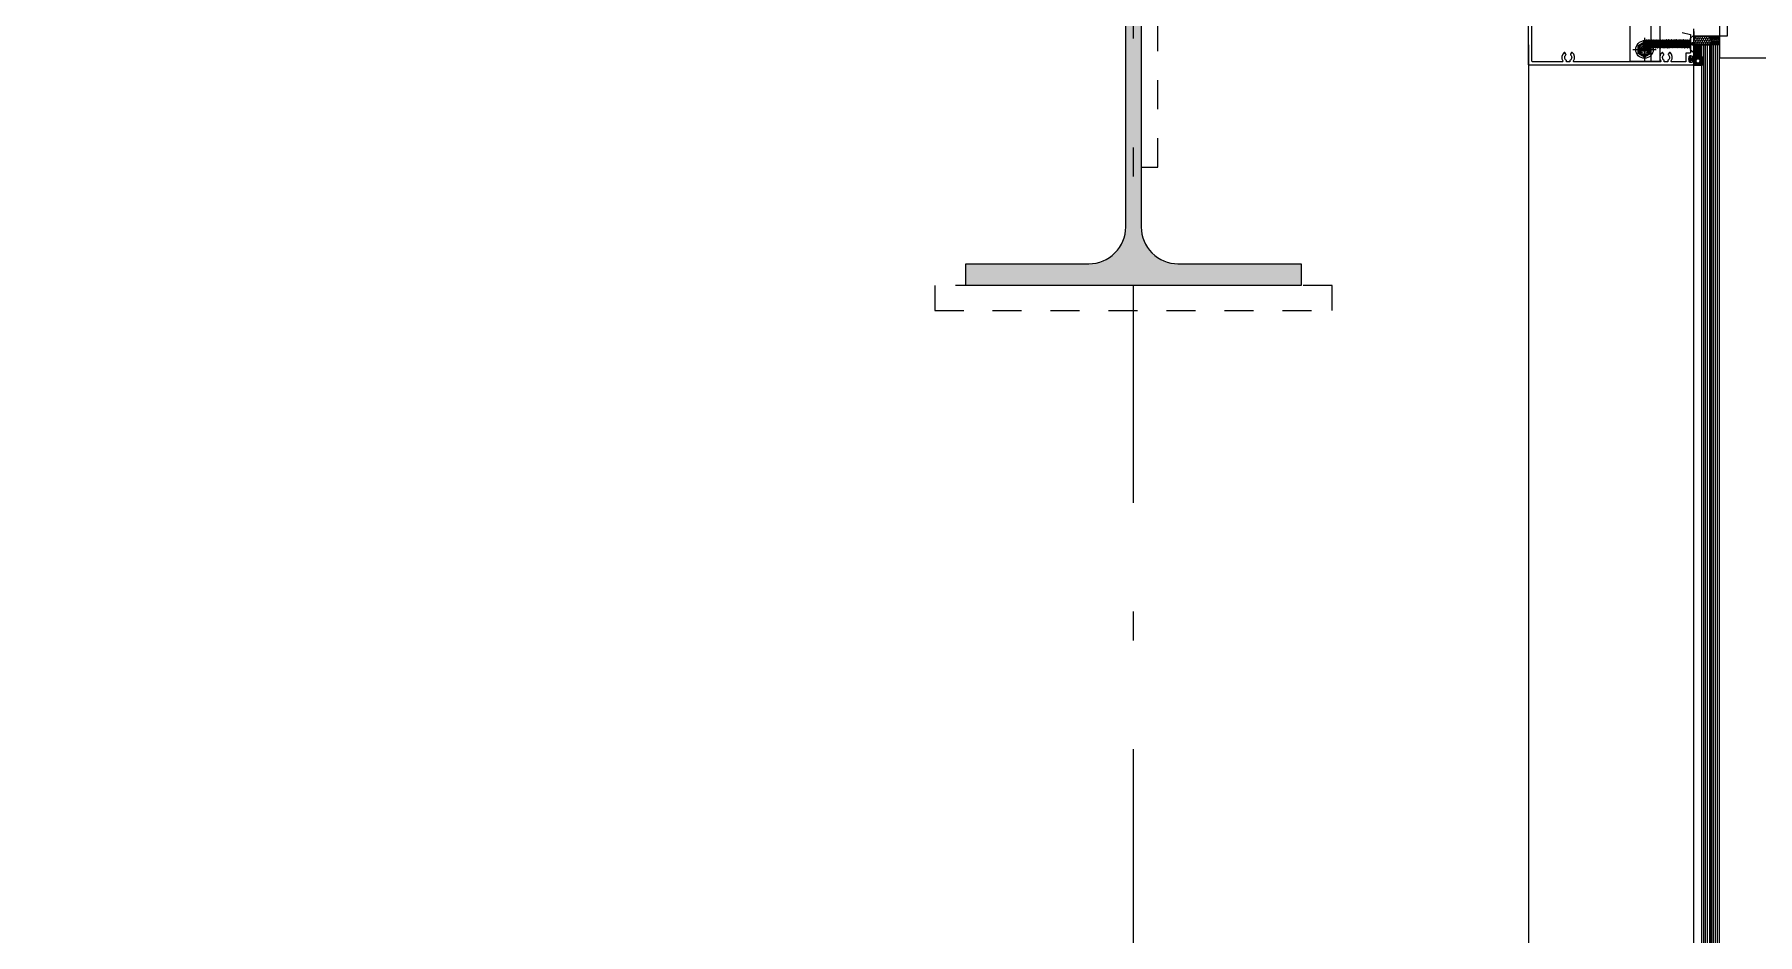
# Model space of a CAD drawing. Header units: millimetres. Extents: x -101 to 3415, y -52 to 1366.
# Drawn here: x 314.67 to 320.62, y 91.61 to 94.71 of the extents above; entities that cross this region are included whole.
import ezdxf

# ---------------------------------------------------------------- set-up
doc = ezdxf.new("R2010")
doc.units = ezdxf.units.MM
doc.set_wipeout_variables(frame=1)
doc.linetypes.add('DASHDOT2', pattern=[0.5, 0.25, -0.125, 0, -0.125])
doc.linetypes.add('OCULTA2', pattern=[0.3, 0.2, -0.1])
for name, color, linetype in [('00_ARQ', 8, 'Continuous'), ('A-CANCELERIA', 2, 'Continuous'), ('A-ESTRUCTURA', 6, 'Continuous')]:
    doc.layers.add(name, color=color, linetype=linetype)

# ---------------------------------------------------------------- blocks, each defined once
blk = doc.blocks.new('A$C54DE39B3')
at = {"layer": 'A-ESTRUCTURA', "color": 8, "linetype": 'OCULTA2', "ltscale": 0.1}
for points in [[(-0.1, 0.019), (0.1, 0.019), (0.1, 0), (-0.1, 0)], [(-0.00585, -0.089), (-0.00585, -0.589), (-0.01835, -0.589), (-0.01835, -0.089)], [(-0.15, -0.678), (0.15, -0.678), (0.15, -0.697), (-0.15, -0.697)]]:
    blk.add_lwpolyline(points, close=True, dxfattribs=at)
blk = doc.blocks.new('AUDIT_I_220507212152-0')
at = {"layer": 'A-CANCELERIA'}
h = blk.add_hatch(dxfattribs=at)
h.set_pattern_fill('SELLADOR', color=256, scale=0.0254, angle=-90, style=0)
h.set_pattern_definition([(270, (257.1545674, -70.7400958), (0.00025604724, -0.00012802362), [0, -0.00025604724])])
edge = h.paths.add_edge_path()
edge.add_line((261.7578, -71.5904), (261.7488, -71.5904))
edge.add_arc((261.7488, -71.5901), 0.0003, 195.9883, 270, ccw=False)
edge.add_arc((261.7294, -71.5936), 0.0195, -9.3796, 10.0551, ccw=False)
edge.add_line((261.7486, -71.5968), (261.7546, -71.5968))
edge.add_line((261.7546, -71.5968), (261.7578, -71.5968))
edge.add_arc((261.7578, -71.5936), 0.00318, 90.0188, 270, ccw=False)
h = blk.add_hatch(dxfattribs=at)
h.set_pattern_fill('ANSI37', color=256, scale=0.0002, angle=-90, style=0)
h.set_pattern_definition([(315, (260.1413795, -77.09838193), (0.000449012806, 0.000449012806), []), (45, (260.1413795, -77.09838193), (-0.000449012806, 0.000449012806), [])])
edge = h.paths.add_edge_path()
edge.add_line((261.7683, -71.6122), (261.7681, -71.6104))
edge.add_line((261.7681, -71.6104), (261.7681, -71.6092))
edge.add_arc((261.7685, -71.6092), 0.000381, 101.3999, 180, ccw=False)
edge.add_line((261.7684, -71.6088), (261.7706, -71.6083))
edge.add_arc((261.7706, -71.6085), 0.000127, -14.6322, 101.3999, ccw=False)
edge.add_line((261.7708, -71.6085), (261.7705, -71.6096))
edge.add_arc((261.7708, -71.6097), 0.000381, 165.3678, 345.3678)
edge.add_line((261.7712, -71.6098), (261.7718, -71.6076))
edge.add_line((261.7718, -71.6076), (261.7712, -71.6054))
edge.add_arc((261.7708, -71.6055), 0.000381, 14.6322, 194.6322)
edge.add_line((261.7705, -71.6056), (261.7708, -71.6067))
edge.add_arc((261.7706, -71.6067), 0.000127, -101.3999, 14.6322, ccw=False)
edge.add_line((261.7706, -71.6068), (261.7684, -71.6064))
edge.add_arc((261.7685, -71.606), 0.000381, 180, 258.6001, ccw=False)
edge.add_line((261.7681, -71.606), (261.7681, -71.6058))
edge.add_line((261.7681, -71.6058), (261.7618, -71.6058))
edge.add_line((261.7618, -71.6058), (261.7618, -71.6076))
edge.add_line((261.7618, -71.6076), (261.7618, -71.6104))
edge.add_line((261.7618, -71.6104), (261.7618, -71.6122))
edge.add_line((261.7618, -71.6122), (261.7683, -71.6122))
edge = h.paths.add_edge_path(flags=16)
edge.add_line((261.7638, -71.6092), (261.7638, -71.6087))
edge.add_arc((261.7649, -71.6087), 0.00114, 0, 180, ccw=False)
edge.add_line((261.7661, -71.6087), (261.7661, -71.6092))
edge.add_arc((261.7649, -71.6092), 0.00114, -180, 0, ccw=False)

msp = doc.modelspace()

# ---------------------------------------------------------------- hatches: boundary and pattern name
at = {"layer": '00_ARQ'}
h = msp.add_hatch(color=9, dxfattribs=at)
edge = h.paths.add_edge_path()
edge.add_line((318.4902, 96.7437), (318.4902, 94.0458))
edge.add_arc((318.617, 94.0458), 0.1267, 180, 270)
edge.add_line((318.617, 93.9191), (319.0419, 93.9191))
edge.add_line((319.0419, 93.9191), (319.0419, 93.8445))
edge.add_line((319.0419, 93.8445), (317.885, 93.8445))
edge.add_line((317.885, 93.8445), (317.885, 93.9191))
edge.add_line((317.885, 93.9191), (318.31, 93.9191))
edge.add_arc((318.31, 94.0458), 0.1267, 270, 360)
edge.add_line((318.4367, 94.0458), (318.4367, 96.7437))
edge.add_arc((318.31, 96.7437), 0.1267, 0, 90)
edge.add_line((318.31, 96.8704), (317.885, 96.8704))
edge.add_line((317.885, 96.8704), (317.885, 96.945))
edge.add_line((317.885, 96.945), (319.0419, 96.945))
edge.add_line((319.0419, 96.945), (319.0419, 96.8704))
edge.add_line((319.0419, 96.8704), (318.617, 96.8704))
edge.add_arc((318.617, 96.7437), 0.1267, 90, 180)
h = msp.add_hatch(dxfattribs=at)
h.set_pattern_fill('DOTS', color=9, scale=0.000457292, style=0)
h.set_pattern_definition([(180, (316.7277151, 103.2492474), (-0.0003629754, 0.0007259508), [0, -0.0007259508])])
edge = h.paths.add_edge_path()
edge.add_ellipse((320.4118, 94.7359), major_axis=(-0.0445, 0.0445), ratio=1, start_angle=121.19509, end_angle=146.38358)
edge.add_line((320.4242, 94.6742), (320.4242, 94.6339))
edge.add_ellipse((320.4118, 94.6956), major_axis=(-0.0445, 0.0445), ratio=1, start_angle=139.61183, end_angle=146.38358, ccw=False)
edge.add_line((320.4168, 94.6328), (320.4067, 94.6328))
edge.add_ellipse((320.4118, 94.6956), major_axis=(0.0445, 0.0445), ratio=1, start_angle=211.19509, end_angle=220.38817, ccw=False)
edge.add_line((320.3968, 94.6345), (320.3968, 94.6748))
h = msp.add_hatch(dxfattribs=at)
h.set_pattern_fill('HONEY', color=9, scale=0.001372, angle=90, style=0)
h.set_pattern_definition([(90, (341.5284663, 98.5916562), (0.0037721501, 0.0065335572), [0.0043557048, -0.0087114096]), (330, (341.5284663, 98.5916562), (0.00377215146, -0.0065335564), [0.0043557048, -0.0087114096]), (30, (341.5284663, 98.5916562), (0.0075443016, 8e-10), [-0.0087114096, 0.0043557048])])
edge = h.paths.add_edge_path()
edge.add_line((320.4113, 94.7035), (320.4441, 94.7033))
edge.add_arc((320.4441, 94.6887), 0.0145, -90, 90, ccw=False)
edge.add_line((320.4441, 94.6742), (320.4113, 94.6745))
edge.add_arc((320.4113, 94.689), 0.0145, 90, 270, ccw=False)

# ---------------------------------------------------------------- linework, layer by layer
at = {"layer": '00_ARQ', "color": 9, "linetype": 'DASHDOT2', "ltscale": 3}
msp.add_line((318.4635, 38.6952), (318.4635, 195.7659), dxfattribs=at)
at = {"layer": '00_ARQ', "color": 9}
for p, q in [((320.223, 94.6896), (320.223, 94.6655)), ((320.3968, 94.6772), (320.3707, 94.6772)), ((320.4513, 94.6742), (320.4583, 94.6742))]:
    msp.add_line(p, q, dxfattribs=at)
for points in [[(342.3581, 96.0013), (320.4861, 96.0013), (320.4861, 94.6294), (342.3581, 94.6294)], [(320.2793, 94.6164), (320.1776, 94.6164), (320.1776, 94.8816), (320.2793, 94.8816)], [(320.2049, 94.6701), (320.2267, 94.6827), (320.2485, 94.6701), (320.2485, 94.645), (320.2267, 94.6324), (320.2049, 94.645)], [(320.2049, 94.6701), (320.2049, 94.645), (320.2267, 94.6324), (320.2485, 94.645), (320.2485, 94.6701), (320.2267, 94.6827)], [(320.2049, 94.6619), (320.2485, 94.6619), (320.2485, 94.6532), (320.2049, 94.6532)], [(320.2272, 94.6911), (320.2254, 94.6879), (320.2283, 94.6664), (320.2301, 94.6633), (320.2308, 94.6633), (320.2326, 94.6664), (320.2297, 94.6879), (320.2279, 94.6911)], [(320.2366, 94.6633), (320.2359, 94.6633), (320.2341, 94.6664), (320.2312, 94.6879), (320.233, 94.6911), (320.2337, 94.6911), (320.2355, 94.6879), (320.2385, 94.6664)], [(320.2424, 94.6633), (320.2417, 94.6633), (320.2399, 94.6664), (320.237, 94.6879), (320.2388, 94.6911), (320.2395, 94.6911), (320.2414, 94.6879), (320.2443, 94.6664)], [(320.2483, 94.6633), (320.2475, 94.6633), (320.2457, 94.6664), (320.2428, 94.6879), (320.2446, 94.6911), (320.2453, 94.6911), (320.2472, 94.6879), (320.2501, 94.6664)], [(320.2504, 94.6911), (320.2486, 94.6879), (320.2515, 94.6664), (320.2533, 94.6633), (320.2541, 94.6633), (320.2559, 94.6664), (320.253, 94.6879), (320.2512, 94.6911)], [(320.2599, 94.6633), (320.2591, 94.6633), (320.2573, 94.6664), (320.2544, 94.6879), (320.2562, 94.6911), (320.257, 94.6911), (320.2588, 94.6879), (320.2617, 94.6664)], [(320.262, 94.6911), (320.2602, 94.6879), (320.2631, 94.6664), (320.2649, 94.6633), (320.2657, 94.6633), (320.2675, 94.6664), (320.2646, 94.6879), (320.2628, 94.6911)], [(320.2679, 94.6911), (320.266, 94.6879), (320.2689, 94.6664), (320.2708, 94.6633), (320.2715, 94.6633), (320.2733, 94.6664), (320.2704, 94.6879), (320.2686, 94.6911)], [(320.2773, 94.6633), (320.2766, 94.6633), (320.2748, 94.6664), (320.2718, 94.6879), (320.2737, 94.6911), (320.2744, 94.6911), (320.2762, 94.6879), (320.2791, 94.6664)], [(320.2795, 94.6911), (320.2777, 94.6879), (320.2806, 94.6664), (320.2824, 94.6633), (320.2831, 94.6633), (320.2849, 94.6664), (320.282, 94.6879), (320.2802, 94.6911)], [(320.2889, 94.6633), (320.2882, 94.6633), (320.2864, 94.6664), (320.2835, 94.6879), (320.2853, 94.6911), (320.286, 94.6911), (320.2878, 94.6879), (320.2907, 94.6664)], [(320.2911, 94.6911), (320.2893, 94.6879), (320.2922, 94.6664), (320.294, 94.6633), (320.2947, 94.6633), (320.2965, 94.6664), (320.2936, 94.6879), (320.2918, 94.6911)], [(320.3005, 94.6633), (320.2998, 94.6633), (320.298, 94.6664), (320.2951, 94.6879), (320.2969, 94.6911), (320.2976, 94.6911), (320.2994, 94.6879), (320.3023, 94.6664)], [(320.3027, 94.6911), (320.3009, 94.6879), (320.3038, 94.6664), (320.3056, 94.6633), (320.3063, 94.6633), (320.3081, 94.6664), (320.3052, 94.6879), (320.3034, 94.6911)], [(320.3179, 94.6633), (320.3172, 94.6633), (320.3154, 94.6664), (320.3125, 94.6879), (320.3143, 94.6911), (320.315, 94.6911), (320.3169, 94.6879), (320.3198, 94.6664)], [(320.3201, 94.6911), (320.3183, 94.6879), (320.3212, 94.6664), (320.323, 94.6633), (320.3238, 94.6633), (320.3256, 94.6664), (320.3227, 94.6879), (320.3208, 94.6911)], [(320.3296, 94.6633), (320.3288, 94.6633), (320.327, 94.6664), (320.3241, 94.6879), (320.3259, 94.6911), (320.3267, 94.6911), (320.3285, 94.6879), (320.3314, 94.6664)], [(320.3317, 94.6911), (320.3299, 94.6879), (320.3328, 94.6664), (320.3346, 94.6633), (320.3354, 94.6633), (320.3372, 94.6664), (320.3343, 94.6879), (320.3325, 94.6911)], [(320.3375, 94.6911), (320.3357, 94.6879), (320.3386, 94.6664), (320.3404, 94.6633), (320.3412, 94.6633), (320.343, 94.6664), (320.3401, 94.6879), (320.3383, 94.6911)], [(320.347, 94.6633), (320.3463, 94.6633), (320.3444, 94.6664), (320.3415, 94.6879), (320.3434, 94.6911), (320.3441, 94.6911), (320.3459, 94.6879), (320.3488, 94.6664)], [(320.3492, 94.6911), (320.3473, 94.6879), (320.3502, 94.6664), (320.3521, 94.6633), (320.3528, 94.6633), (320.3546, 94.6664), (320.3517, 94.6879), (320.3499, 94.6911)], [(320.3586, 94.6633), (320.3579, 94.6633), (320.3561, 94.6664), (320.3532, 94.6879), (320.355, 94.6911), (320.3557, 94.6911), (320.3575, 94.6879), (320.3604, 94.6664)], [(320.3608, 94.6911), (320.359, 94.6879), (320.3619, 94.6664), (320.3637, 94.6633), (320.3644, 94.6633), (320.3662, 94.6664), (320.3633, 94.6879), (320.3615, 94.6911)], [(320.3702, 94.6633), (320.3695, 94.6633), (320.3677, 94.6664), (320.3648, 94.6879), (320.3666, 94.6911), (320.3673, 94.6911), (320.3691, 94.6879), (320.372, 94.6664)], [(320.3724, 94.6911), (320.3706, 94.6879), (320.3735, 94.6664), (320.3753, 94.6633), (320.376, 94.6633), (320.3778, 94.6664), (320.3749, 94.6879), (320.3731, 94.6911)], [(320.3818, 94.6633), (320.3811, 94.6633), (320.3793, 94.6664), (320.3764, 94.6879), (320.3782, 94.6911), (320.3789, 94.6911), (320.3807, 94.6879), (320.3836, 94.6664)], [(320.3968, 94.6724), (320.3911, 94.6724), (320.3911, 94.682), (320.3968, 94.682), (320.3968, 94.7066), (320.3844, 94.6962), (320.3844, 94.6582), (320.3968, 94.6478)]]:
    msp.add_lwpolyline(points, close=True, dxfattribs=at)
for points in [[(320.3968, 94.7198), (320.3968, 94.6338, -0.669376), (320.3938, 94.6325, 0.199773), (320.3864, 94.6356), (320.3851, 94.6356, 0.414214), (320.3793, 94.6298), (320.3793, 94.6196, 0.414214), (320.3851, 94.6138), (320.3864, 94.6138, 0.199773), (320.3938, 94.6169, -0.669376), (320.3968, 94.6157), (320.3968, 94.6157), (320.3968, 94.6061, -0.414214), (320.3945, 94.6038), (319.8285, 94.6038, -0.414214), (319.8268, 94.6055), (319.8268, 94.8924, -0.414214)], [(320.3569, 94.7169), (320.3852, 94.7093, -0.339454), (320.3858, 94.7085), (320.3858, 94.647, -0.414214), (320.3844, 94.6456), (320.3707, 94.6456, 0.414214), (320.3693, 94.6442), (320.3693, 94.6161, -0.414214), (320.368, 94.6148), (320.3215, 94.6148, -0.597055), (320.3194, 94.6185, 0.38562), (320.315, 94.6475, 0.433937), (320.313, 94.6472), (320.3089, 94.6415, 0.384737), (320.3092, 94.6397, -0.496289), (320.3079, 94.6204, 0.251974), (320.3073, 94.6193), (320.3073, 94.6161, -0.414214), (320.3059, 94.6148), (320.2965, 94.6148, -0.414214), (320.2951, 94.6161), (320.2951, 94.6193, 0.251973), (320.2945, 94.6204, -0.496295), (320.2932, 94.6397, 0.384687), (320.2934, 94.6415), (320.2894, 94.6472, 0.434031), (320.2874, 94.6475, 0.385613), (320.2829, 94.6185, -0.597063), (320.2809, 94.6148), (319.9838, 94.6148, -0.597023), (319.9818, 94.6185, 0.38562), (319.9773, 94.6475, 0.433937), (319.9753, 94.6472), (319.9713, 94.6415, 0.384737), (319.9715, 94.6397, -0.496289), (319.9702, 94.6204, 0.251974), (319.9696, 94.6193), (319.9696, 94.6161, -0.414214), (319.9682, 94.6148), (319.9588, 94.6148, -0.414214), (319.9574, 94.6161), (319.9574, 94.6193, 0.251973), (319.9568, 94.6204, -0.496295), (319.9556, 94.6397, 0.384687), (319.9558, 94.6415), (319.9517, 94.6472, 0.434031), (319.9498, 94.6475, 0.385613), (319.9453, 94.6185, -0.597036), (319.9432, 94.6148), (319.8414, 94.6148, -0.414214), (319.8377, 94.6184), (319.8377, 94.8796, -0.414214)], [(320.5127, 94.793), (320.5127, 94.705, -0.414214), (320.511, 94.7033), (320.3985, 94.7033, -0.414214), (320.3968, 94.705), (320.3968, 94.729, 0.414214)], [(319.8268, 81.4744), (319.8268, 81.3045), (320.0702, 81.3045), (320.0839, 81.3182), (320.0839, 81.4394, -0.414214), (320.1068, 81.4623), (320.1711, 81.4623, -0.414214), (320.194, 81.4394), (320.194, 81.3182), (320.2077, 81.3045), (320.3589, 81.3045), (320.3589, 81.3813, -0.414214), (320.3703, 81.3928), (320.3967, 81.3928), (320.3967, 94.6742)]]:
    msp.add_lwpolyline(points, format="xyb", dxfattribs=at)
for points in [[(320.2503, 94.6164), (320.2503, 94.8816)], [(319.8268, 94.6742), (319.8268, 81.961)], [(320.2049, 94.6619), (320.2485, 94.6619)], [(320.223, 94.6896), (320.2239, 94.6879), (320.2268, 94.6664), (320.225, 94.6633), (320.2243, 94.6633), (320.223, 94.6655)], [(320.225, 94.6633), (320.223, 94.6827)], [(320.223, 94.6758), (320.2243, 94.6633)], [(320.2239, 94.6879), (320.2254, 94.6879)], [(320.2267, 94.6974), (320.2267, 94.6177)], [(320.2268, 94.6664), (320.2283, 94.6664)], [(320.2272, 94.6911), (320.2301, 94.6633)], [(320.2279, 94.6911), (320.2308, 94.6633)], [(320.2312, 94.6879), (320.2297, 94.6879)], [(320.2341, 94.6664), (320.2326, 94.6664)], [(320.233, 94.6911), (320.2359, 94.6633)], [(320.2334, 94.6718), (320.2341, 94.6664), (320.2359, 94.6633), (320.2366, 94.6633), (320.2385, 94.6664), (320.2355, 94.6879), (320.2337, 94.6911), (320.2334, 94.6911)], [(320.2334, 94.6911), (320.2334, 94.6664), (320.2341, 94.6664)], [(320.2334, 94.6876), (320.2359, 94.6633)], [(320.2337, 94.6911), (320.2366, 94.6633)], [(320.2366, 94.6633), (320.2337, 94.6911)], [(320.237, 94.6879), (320.2355, 94.6879)], [(320.2355, 94.6879), (320.237, 94.6879)], [(320.2399, 94.6664), (320.2385, 94.6664)], [(320.2385, 94.6664), (320.2399, 94.6664)], [(320.2388, 94.6911), (320.2417, 94.6633)], [(320.2392, 94.6718), (320.2399, 94.6664), (320.2417, 94.6633), (320.2424, 94.6633), (320.2443, 94.6664), (320.2414, 94.6879), (320.2395, 94.6911), (320.2392, 94.6911)], [(320.2392, 94.6911), (320.2392, 94.6664), (320.2399, 94.6664)], [(320.2392, 94.6876), (320.2417, 94.6633)], [(320.2395, 94.6911), (320.2424, 94.6633)], [(320.2424, 94.6633), (320.2395, 94.6911)], [(320.2428, 94.6879), (320.2414, 94.6879)], [(320.2414, 94.6879), (320.2428, 94.6879)], [(320.2457, 94.6664), (320.2443, 94.6664)], [(320.2443, 94.6664), (320.2457, 94.6664)], [(320.2446, 94.6911), (320.2475, 94.6633)], [(320.2483, 94.6633), (320.2453, 94.6911)], [(320.2472, 94.6879), (320.2486, 94.6879)], [(320.2501, 94.6664), (320.2515, 94.6664)], [(320.2504, 94.6911), (320.2533, 94.6633)], [(320.2512, 94.6911), (320.2541, 94.6633)], [(320.2544, 94.6879), (320.253, 94.6879)], [(320.2573, 94.6664), (320.2559, 94.6664)], [(320.2562, 94.6911), (320.2591, 94.6633)], [(320.2599, 94.6633), (320.257, 94.6911)], [(320.2588, 94.6879), (320.2602, 94.6879)], [(320.2617, 94.6664), (320.2631, 94.6664)], [(320.262, 94.6911), (320.2649, 94.6633)], [(320.2628, 94.6911), (320.2657, 94.6633)], [(320.266, 94.6879), (320.2646, 94.6879)], [(320.2689, 94.6664), (320.2675, 94.6664)], [(320.2679, 94.6911), (320.2708, 94.6633)], [(320.2686, 94.6911), (320.2715, 94.6633)], [(320.2718, 94.6879), (320.2704, 94.6879)], [(320.2748, 94.6664), (320.2733, 94.6664)], [(320.2737, 94.6911), (320.2766, 94.6633)], [(320.2773, 94.6633), (320.2744, 94.6911)], [(320.2762, 94.6879), (320.2777, 94.6879)], [(320.2791, 94.6664), (320.2806, 94.6664)], [(320.2795, 94.6911), (320.2824, 94.6633)], [(320.2802, 94.6911), (320.2831, 94.6633)], [(320.2835, 94.6879), (320.282, 94.6879)], [(320.2843, 94.6815), (320.2835, 94.6879), (320.2843, 94.6894)], [(320.2864, 94.6664), (320.2849, 94.6664)], [(320.2853, 94.6911), (320.2882, 94.6633)], [(320.2889, 94.6633), (320.286, 94.6911)], [(320.2878, 94.6879), (320.2893, 94.6879)], [(320.2907, 94.6664), (320.2922, 94.6664)], [(320.2911, 94.6911), (320.294, 94.6633)], [(320.2918, 94.6911), (320.2947, 94.6633)], [(320.2951, 94.6879), (320.2936, 94.6879)], [(320.298, 94.6664), (320.2965, 94.6664)], [(320.2969, 94.6911), (320.2998, 94.6633)], [(320.297, 94.6772), (320.4112, 94.6772)], [(320.3005, 94.6633), (320.2976, 94.6911)], [(320.2994, 94.6879), (320.3009, 94.6879)], [(320.3023, 94.6664), (320.3038, 94.6664)], [(320.3027, 94.6911), (320.3056, 94.6633)], [(320.3034, 94.6911), (320.3063, 94.6633)], [(320.3067, 94.6879), (320.3052, 94.6879)], [(320.3096, 94.6664), (320.3081, 94.6664)], [(320.3089, 94.6718), (320.3096, 94.6664), (320.3114, 94.6633), (320.3121, 94.6633), (320.314, 94.6664), (320.311, 94.6879), (320.3092, 94.6911), (320.3089, 94.6911)], [(320.3089, 94.6911), (320.3089, 94.6664), (320.3096, 94.6664)], [(320.3089, 94.6876), (320.3114, 94.6633)], [(320.3092, 94.6911), (320.3121, 94.6633)], [(320.3125, 94.6879), (320.311, 94.6879)], [(320.3154, 94.6664), (320.314, 94.6664)], [(320.3143, 94.6911), (320.3172, 94.6633)], [(320.3179, 94.6633), (320.315, 94.6911)], [(320.3169, 94.6879), (320.3183, 94.6879)], [(320.3198, 94.6664), (320.3212, 94.6664)], [(320.3201, 94.6911), (320.323, 94.6633)], [(320.3208, 94.6911), (320.3238, 94.6633)], [(320.3241, 94.6879), (320.3227, 94.6879)], [(320.327, 94.6664), (320.3256, 94.6664)], [(320.3259, 94.6911), (320.3288, 94.6633)], [(320.3296, 94.6633), (320.3267, 94.6911)], [(320.3285, 94.6879), (320.3299, 94.6879)], [(320.3314, 94.6664), (320.3328, 94.6664)], [(320.3317, 94.6911), (320.3346, 94.6633)], [(320.3325, 94.6911), (320.3354, 94.6633)], [(320.3357, 94.6879), (320.3343, 94.6879)], [(320.3386, 94.6664), (320.3372, 94.6664)], [(320.3375, 94.6911), (320.3404, 94.6633)], [(320.3383, 94.6911), (320.3412, 94.6633)], [(320.3415, 94.6879), (320.3401, 94.6879)], [(320.3444, 94.6664), (320.343, 94.6664)], [(320.3434, 94.6911), (320.3463, 94.6633)], [(320.347, 94.6633), (320.3441, 94.6911)], [(320.3459, 94.6879), (320.3473, 94.6879)], [(320.3488, 94.6664), (320.3502, 94.6664)], [(320.3492, 94.6911), (320.3521, 94.6633)], [(320.3499, 94.6911), (320.3528, 94.6633)], [(320.3532, 94.6879), (320.3517, 94.6879)], [(320.354, 94.6815), (320.3532, 94.6879), (320.354, 94.6894)], [(320.3561, 94.6664), (320.3546, 94.6664)], [(320.355, 94.6911), (320.3579, 94.6633)], [(320.3586, 94.6633), (320.3557, 94.6911)], [(320.3575, 94.6879), (320.359, 94.6879)], [(320.3604, 94.6664), (320.3619, 94.6664)], [(320.3608, 94.6911), (320.3637, 94.6633)], [(320.3615, 94.6911), (320.3644, 94.6633)], [(320.3648, 94.6879), (320.3633, 94.6879)], [(320.3677, 94.6664), (320.3662, 94.6664)], [(320.3666, 94.6911), (320.3695, 94.6633)], [(320.3702, 94.6633), (320.3673, 94.6911)], [(320.3691, 94.6879), (320.3706, 94.6879)], [(320.372, 94.6664), (320.3735, 94.6664)], [(320.3724, 94.6911), (320.3753, 94.6633)], [(320.3731, 94.6911), (320.376, 94.6633)], [(320.3764, 94.6879), (320.3749, 94.6879)], [(320.3793, 94.6664), (320.3778, 94.6664)], [(320.3782, 94.6911), (320.3811, 94.6633)], [(320.3818, 94.6633), (320.3789, 94.6911)], [(320.3807, 94.6879), (320.3822, 94.6879)], [(320.384, 94.6911), (320.3822, 94.6879), (320.3844, 94.6718)], [(320.3836, 94.6664), (320.3844, 94.6664)], [(320.384, 94.6911), (320.3844, 94.6876)], [(320.3844, 94.6911), (320.384, 94.6911)], [(320.4242, 81.3427), (320.4242, 94.6742), (320.4516, 94.6742), (320.4516, 81.3427)], [(320.4311, 81.3427), (320.4311, 94.6742)], [(320.4379, 81.3427), (320.4379, 94.6742)], [(320.4448, 81.3427), (320.4448, 94.6742)], [(320.486, 81.3427), (320.486, 94.6742), (320.4586, 94.6742), (320.4586, 81.3427)], [(320.4654, 81.3427), (320.4654, 94.6742)], [(320.4723, 81.3427), (320.4723, 94.6742)], [(320.4792, 81.3427), (320.4792, 94.6742)], [(320.1868, 94.6575), (320.2666, 94.6575)], [(320.2049, 94.6532), (320.2485, 94.6532)]]:
    msp.add_lwpolyline(points, dxfattribs=at)
for points in [[(320.2569, 94.6575, -1), (320.1965, 94.6575, -1)], [(320.2481, 94.6619), (320.2448, 94.6619, 0.788045), (320.2086, 94.6619), (320.2054, 94.6619, -0.816497)], [(320.2481, 94.6619), (320.2448, 94.6619, 0.788045), (320.2086, 94.6619), (320.2054, 94.6619, -0.816497)], [(320.2448, 94.6619), (320.2086, 94.6619, -0.788045)], [(320.2448, 94.6619), (320.2086, 94.6619, -0.788045)], [(320.4113, 94.7035), (320.4441, 94.7033, -1), (320.4441, 94.6742), (320.4113, 94.6745, -1)], [(320.4441, 94.7033), (320.4849, 94.7033, 0.334652), (320.4862, 94.7043, 0.085004), (320.486, 94.6742), (320.4586, 94.6742), (320.4441, 94.6742, 0.999836)], [(320.2448, 94.6532), (320.2481, 94.6532, -0.816497), (320.2054, 94.6532), (320.2086, 94.6532, 0.788045)], [(320.2054, 94.6532), (320.2086, 94.6532, 0.788045), (320.2448, 94.6532), (320.2481, 94.6532, -0.816497)], [(320.2086, 94.6532), (320.2448, 94.6532, -0.788045)], [(320.2086, 94.6532), (320.2448, 94.6532, -0.788045)], [(320.3958, 94.6038), (320.3968, 94.6119), (320.3968, 94.6175, 0.357068), (320.3954, 94.6192), (320.3853, 94.6212, 0.554492), (320.3846, 94.6205), (320.3859, 94.6156, -1), (320.3825, 94.6147), (320.3799, 94.6247), (320.3825, 94.6347, -1), (320.3859, 94.6339), (320.3846, 94.6289, 0.554492), (320.3853, 94.6282), (320.3954, 94.6302, 0.357068), (320.3968, 94.6319), (320.3968, 94.6328), (320.4258, 94.6328), (320.4258, 94.6247), (320.4258, 94.6247), (320.4258, 94.6119), (320.4258, 94.6119), (320.4258, 94.6038)], [(320.3954, 94.6302), (320.3853, 94.6282, -0.554492), (320.3846, 94.6289), (320.3859, 94.6339, 1), (320.3825, 94.6347), (320.3799, 94.6247), (320.3825, 94.6147, 1), (320.3859, 94.6156), (320.3846, 94.6205, -0.554492), (320.3853, 94.6212), (320.3954, 94.6192, -0.357068), (320.3968, 94.6175), (320.3968, 94.6119), (320.3958, 94.6038), (320.4275, 94.6038), (320.4258, 94.6119), (320.4258, 94.6247), (320.4275, 94.6328), (320.3968, 94.6328), (320.3968, 94.6319, -0.357068)]]:
    msp.add_lwpolyline(points, format="xyb", close=True, dxfattribs=at)
at = {"layer": '00_ARQ', "color": 9, "const_width": 0.00457}
msp.add_lwpolyline([(320.4551, 81.3427), (320.4551, 94.6742)], dxfattribs=at)
at = {"layer": '00_ARQ', "color": 9}
for radius in [0.0302, 0.0137, 0.0137]:
    msp.add_circle((320.2267, 94.6575), radius, dxfattribs=at)
for centre in [(320.4118, 94.7359), (320.4118, 94.6956)]:
    msp.add_arc(centre, 0.0629, 256.19509, 281.38358, dxfattribs=at)

# ---------------------------------------------------------------- block references
at = {"layer": '00_ARQ', "color": 9, "extrusion": (0, 0, -1), "xscale": 4.572918431750428, "yscale": 4.572918431750428, "zscale": -4.572918431750772}
msp.add_blockref('A$C54DE39B3', (-318.4635, 96.945), dxfattribs=at)

# ---------------------------------------------------------------- next in the draw order: wipeouts: each hides what was drawn before it
at = {"color": 9, "ltscale": 2}
msp.add_wipeout([(317.5443, 96.8704), (317.5443, 95.9558), (317.885, 95.9558), (317.885, 93.9191), (318.31, 93.9191), (318.4367, 94.0778), (318.4367, 96.7437), (318.31, 96.8704)], dxfattribs=at).dxf.layer = '00_ARQ'

# ---------------------------------------------------------------- next in the draw order: linework, layer by layer
at = {"layer": '00_ARQ', "color": 9}
msp.add_lwpolyline([(320.3985, 94.7947, 0), (320.511, 94.7947, -0.414214)], format="xyb", dxfattribs=at)
msp.add_lwpolyline([(318.4902, 96.7437), (318.4902, 94.0458, 0.414214), (318.617, 93.9191), (319.0419, 93.9191), (319.0419, 93.8445), (317.885, 93.8445), (317.885, 93.9191), (318.31, 93.9191, 0.414214), (318.4367, 94.0458), (318.4367, 96.7437, 0.414214), (318.31, 96.8704), (317.885, 96.8704), (317.885, 96.945), (319.0419, 96.945), (319.0419, 96.8704), (318.617, 96.8704, 0.414214)], format="xyb", close=True, dxfattribs=at)

# ---------------------------------------------------------------- next in the draw order: block references
at = {"layer": '00_ARQ', "color": 9, "xscale": -4.572918431750428, "yscale": 4.572918431750796, "zscale": 4.572918431750772}
msp.add_blockref('AUDIT_I_220507212152-0', (1517.441, 422.0803), dxfattribs=at)

doc.saveas('drawing.dxf')
